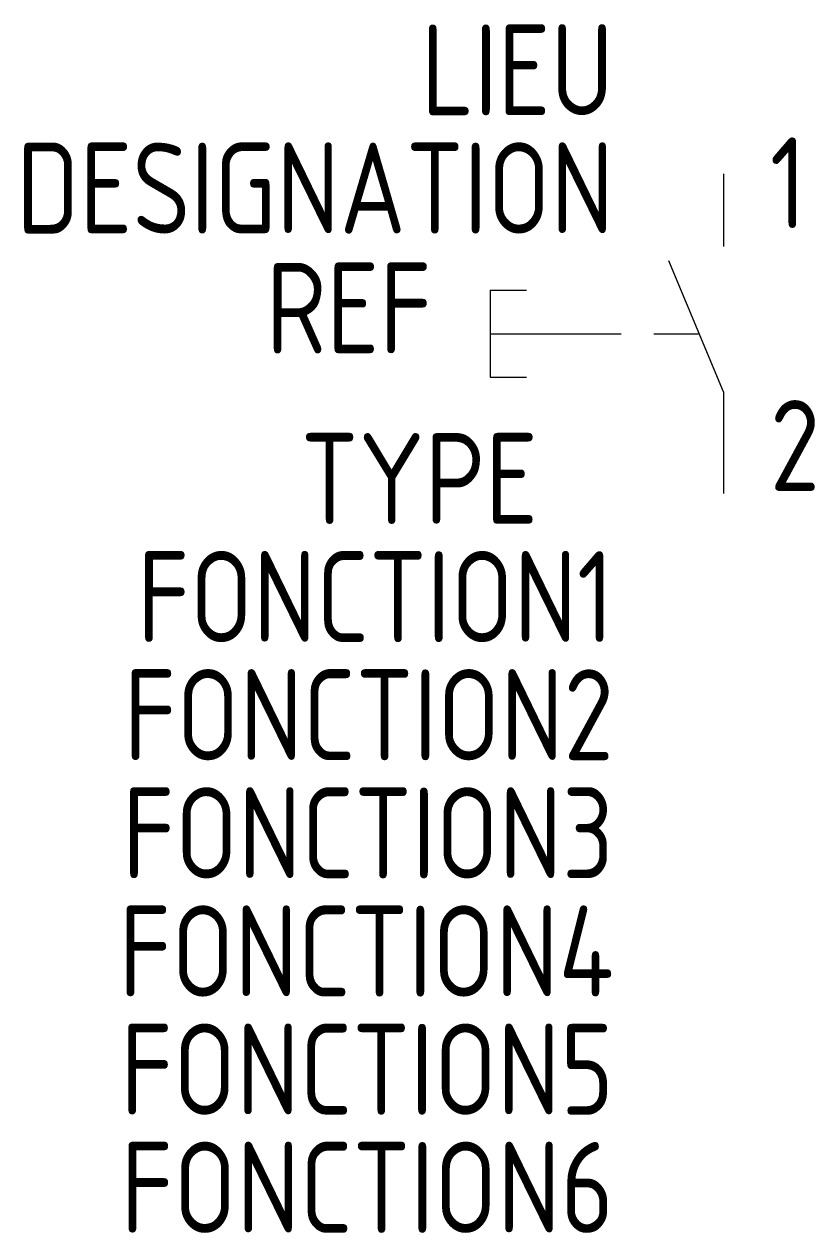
# Model space of a CAD drawing. Extents: x -1603.9 to -1582.1, y -908.7 to -875.5.
import ezdxf
from ezdxf.enums import TextEntityAlignment as Align

# ---------------------------------------------------------------- set-up
doc = ezdxf.new("R2010")
doc.units = 0
doc.linetypes.add('ACAD_ISO02W100', pattern=[15, 12, -3])
for name, color, linetype in [('SYMB_FIL', 3, 'CONTINUOUS'), ('SYMB_LIAISON', 1, 'ACAD_ISO02W100'), ('SYMB_REF_CONTACT', 2, 'CONTINUOUS'), ('SYMB_TXT_CONTACT', 2, 'CONTINUOUS'), ('SYMB_TXT_NOM', 3, 'CONTINUOUS')]:
    doc.layers.add(name, color=color, linetype=linetype)
doc.styles.add('NET2_5', font='isocp.shx', dxfattribs={"width": 0.9, "height": 2.5})

msp = doc.modelspace()

# ---------------------------------------------------------------- linework, layer by layer
at = {"layer": 'SYMB_FIL'}
for p, q in [((-1584.634, -879.593), (-1584.634, -881.593)), ((-1584.634, -885.593), (-1586.134, -881.993)), ((-1591.051, -882.793), (-1591.051, -885.193)), ((-1591.051, -882.793), (-1590.051, -882.793)), ((-1591.051, -885.193), (-1590.051, -885.193)), ((-1584.634, -885.593), (-1584.634, -888.393))]:
    msp.add_line(p, q, dxfattribs=at)
at = {"layer": 'SYMB_LIAISON', "ltscale": 0.3}
msp.add_line((-1591.051, -883.993), (-1585.301, -883.993), dxfattribs=at)

# ---------------------------------------------------------------- texts
at = {"layer": 'SYMB_REF_CONTACT', "style": 'NET2_5', "width": 0.9, "flags": 8}
msp.add_attdef('REF', text='', height=2.5, dxfattribs=at).set_placement((-1592.651, -884.537), align=Align.RIGHT)
at = {"layer": 'SYMB_TXT_CONTACT', "style": 'NET2_5', "width": 0.9, "flags": 8}
for tag, p, s in [('1', (-1583.359, -881.093), '13'), ('2', (-1583.359, -888.32), '14')]:
    msp.add_attdef(tag, p, s, height=2.5, dxfattribs=at)
at = {"layer": 'SYMB_TXT_NOM', "style": 'NET2_5', "width": 0.9, "flags": 8}
for tag, text, p in [('LIEU', '', (-1587.651, -877.987)), ('DESIGNATION', 'S?', (-1587.651, -881.237)), ('TYPE', '', (-1589.739, -889.227)), ('FONCTION1', '', (-1587.651, -892.477)), ('FONCTION2', '', (-1587.651, -895.727)), ('FONCTION3', '', (-1587.651, -898.977)), ('FONCTION4', '', (-1587.651, -902.227)), ('FONCTION5', '', (-1587.651, -905.477)), ('FONCTION6', '', (-1587.651, -908.727))]:
    msp.add_attdef(tag, text=text, height=2.5, dxfattribs=at).set_placement(p, align=Align.RIGHT)

doc.saveas('drawing.dxf')
